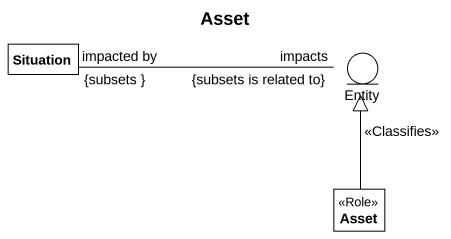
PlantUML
@startuml
title Asset
allowmixing
hide circle
hide empty members
class Situation
entity "Entity" as Entity_
class Asset <<Role>>
Situation "impacted by\n{subsets }" -right- "impacts\n{subsets is related to}" Entity_
Asset -up-|> Entity_ : <<Classifies>>
@enduml
